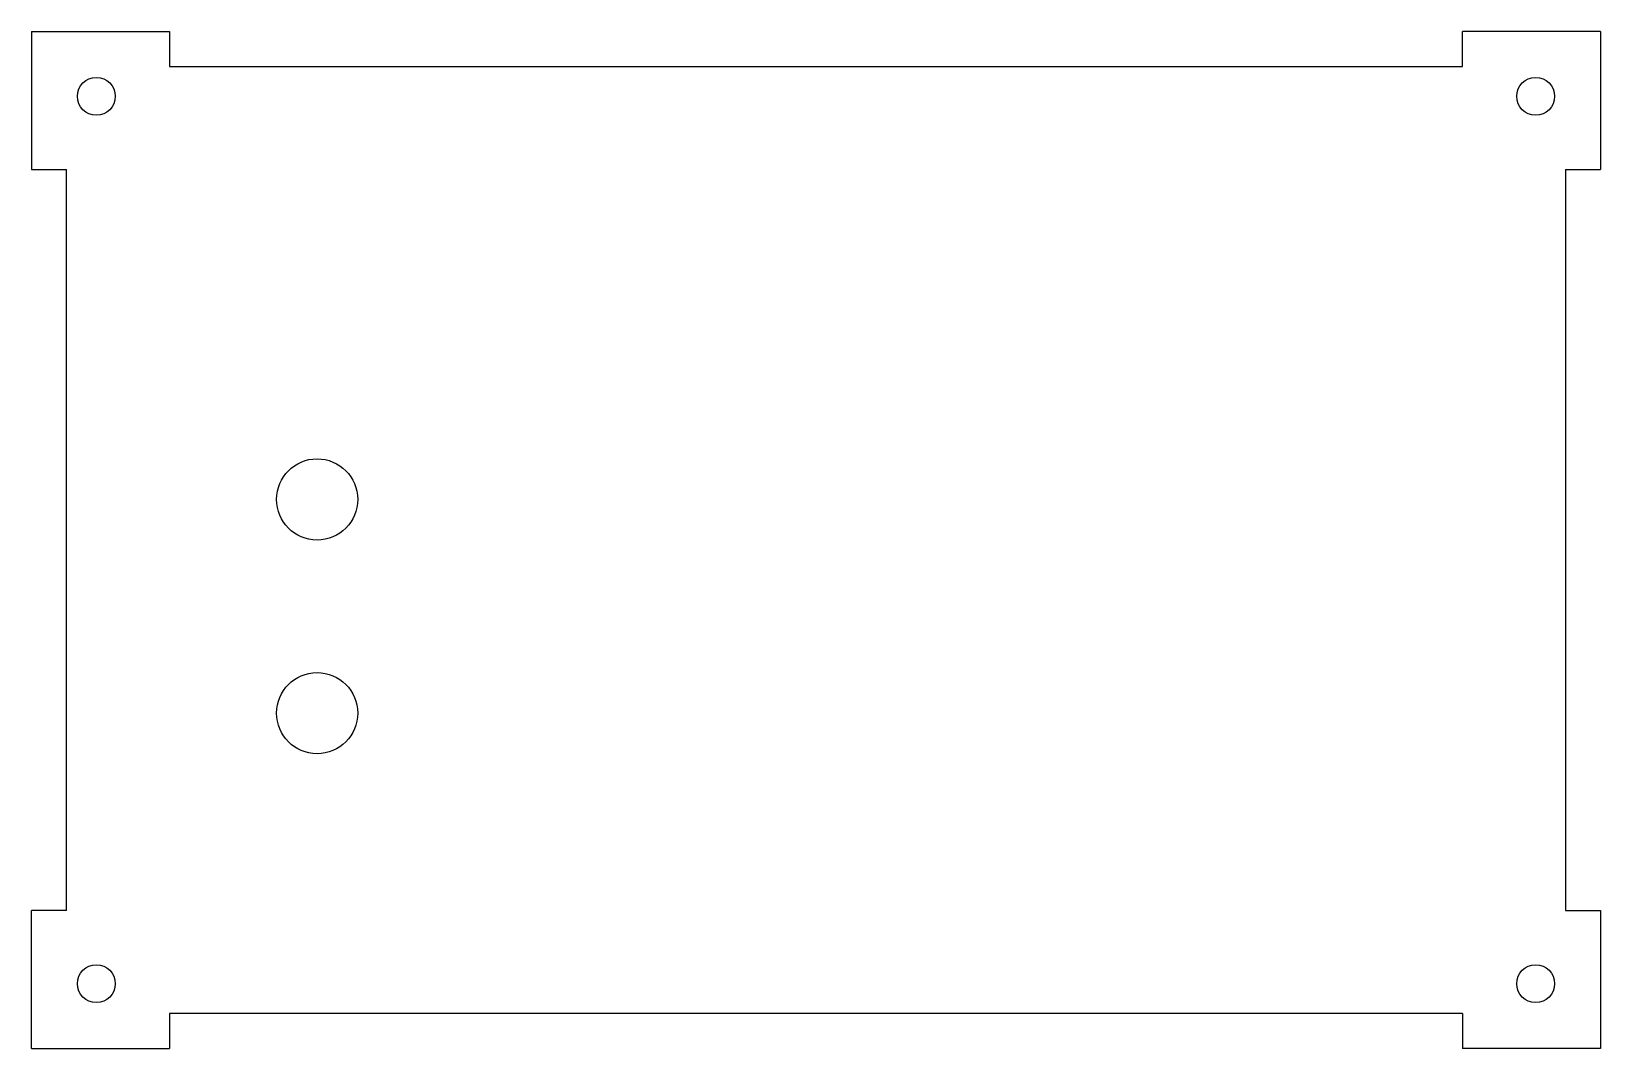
# Model space of a CAD drawing. Header units: millimetres. Extents: x -3 to 142, y -3 to 91.
import ezdxf

# ---------------------------------------------------------------- set-up
doc = ezdxf.new("R2010")
doc.units = ezdxf.units.MM

msp = doc.modelspace()

# ---------------------------------------------------------------- linework, layer by layer
at = {"color": 7, "linetype": 'Continuous', "lineweight": 25}
for p, q in [((-3.25, 90.75), (9.5, 90.75)), ((-3.25, 90.75), (-3.25, 78)), ((9.5, 90.75), (9.5, 87.5)), ((141.75, 90.75), (129, 90.75)), ((129, 87.5), (129, 90.75)), ((141.75, 90.75), (141.75, 78)), ((9.5, 87.5), (129, 87.5)), ((-3.25, 78), (0, 78)), ((0, 9.5), (0, 78)), ((138.5, 78), (138.5, 9.5)), ((138.5, 78), (141.75, 78)), ((0, 9.5), (-3.25, 9.5)), ((-3.25, -3.25), (-3.25, 9.5)), ((138.5, 9.5), (141.75, 9.5)), ((141.75, 9.5), (141.75, -3.25)), ((9.5, 0), (9.5, -3.25)), ((129, 0), (9.5, 0)), ((129, 0), (129, -3.25)), ((-3.25, -3.25), (9.5, -3.25)), ((141.75, -3.25), (129, -3.25))]:
    msp.add_line(p, q, dxfattribs=at)
for centre, radius in [((2.75, 84.75), 1.75), ((135.75, 84.75), 1.75), ((23.15, 47.5), 3.75), ((23.15, 27.75), 3.75), ((2.75, 2.75), 1.75), ((135.75, 2.75), 1.75)]:
    msp.add_circle(centre, radius, dxfattribs=at)

doc.saveas('drawing.dxf')
